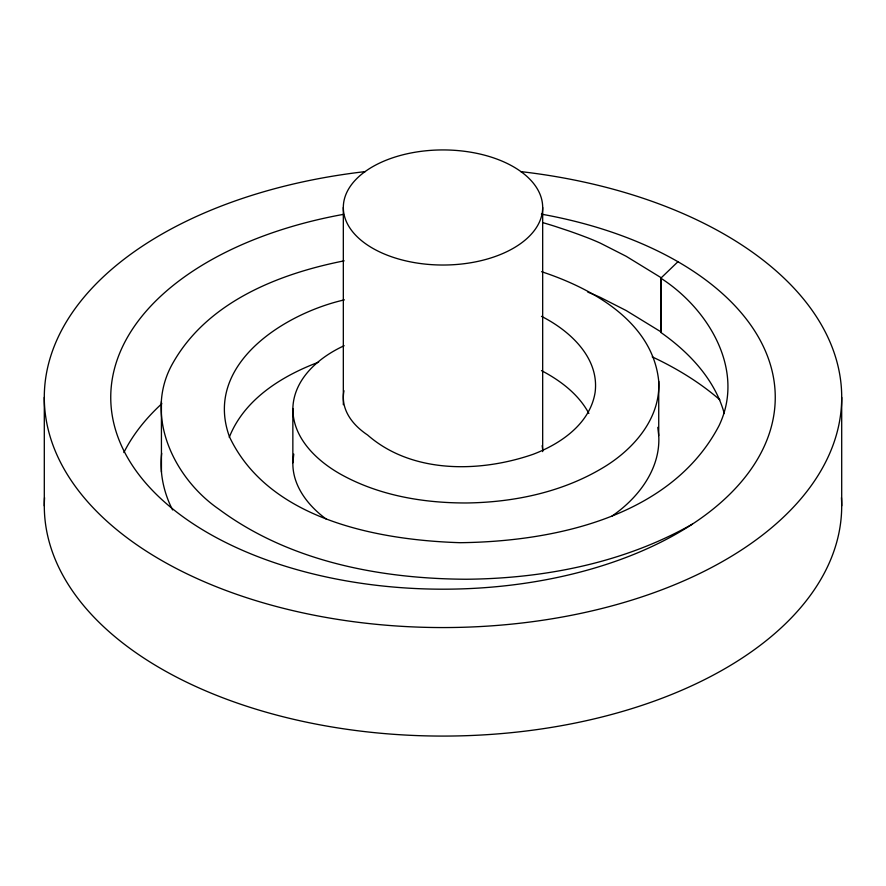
<?xml version="1.0" encoding="UTF-8"?>
<svg xmlns="http://www.w3.org/2000/svg" width="886" height="886" viewBox="0 0 886 886"><rect width="100%" height="100%" fill="white"/><g stroke="black" fill="none" stroke-linecap="round" stroke-linejoin="round"><path stroke-width="1.33" d="M325.959 518.886C308.162 505.773 292.469 485.893 292.856 462.769L292.856 408.512C293.609 378.865 319.071 357.169 344.156 345.728M292.856 462.769L293.764 454.086M344.156 260.838C278.636 273.796 207.667 301.816 173.08 362.739C143.144 414.426 173.567 478.03 218.953 509.228C289.5 561.558 380.016 578.802 466.257 579.245C544.336 578.558 623.921 562.942 692.354 524.147M161.695 453.244C159.402 472.681 163.677 492.594 172.582 509.937M229.264 437.307C244.281 399.232 281.881 375.952 318.639 362.152M724.294 413.54C714.803 379.363 689.197 352.384 660.834 332.438L660.834 278.182L677.934 261.735M660.834 332.438L661.244 277.783L626.169 256.287L600.354 243.152A234.779 135.547 0 0 0 587.817 237.869L580.219 235A592.003 341.786 0 0 0 569.277 231.08L554.835 226.273A326.469 188.485 0 0 0 543.594 222.873M612.038 516.029C638.263 498.065 660.746 468.849 658.73 435.569L658.73 381.312C652.849 321.995 592.546 288.493 541.567 271.692M344.41 299.856C284.517 313.422 202.994 364.5 229.529 436.953C268.746 519.639 377.646 540.095 460.144 542.697C554.658 541.59 671.333 516.782 719.078 425.601C745.768 369.794 708.058 308.494 660.834 278.182M541.49 316.357C569.698 330.578 599.567 357.734 595.115 392.398C590.087 423.718 560.805 443.797 533.117 454.296C479.935 472.703 412.034 473.966 367.557 434.982A99.675 57.546 0 0 1 343.99 390.748M541.49 370.614C560.45 380.57 578.569 394.215 588.869 413.43M661.244 332.04L626.169 310.543L600.354 297.408A234.779 135.547 0 0 0 587.817 292.125M657.8 427.351L658.73 435.569M658.73 381.312C660.867 418.901 632.715 450.243 602.192 468.196C561.536 492.383 513.703 502.318 466.767 502.971C423.353 503.104 378.798 495.54 340.534 474.165C316.623 460.676 292.657 437.972 292.856 408.512M841.7 397.371L841.7 505.884M542.675 207.479A99.675 57.546 0 0 1 393.162 257.317A99.675 57.546 0 0 1 393.162 157.642A99.675 57.546 0 0 1 542.675 207.479L542.675 450.254M343.325 207.479L343.325 404.725M161.418 401.624L161.44 471.983M44.3 397.371L44.3 505.884M841.445 497.666A398.7 230.183 0 0 1 443 736.078A398.7 230.183 0 0 1 44.555 497.666M542.143 445.68A99.675 57.546 0 0 1 542.675 451.627M520.68 171.596A398.7 230.183 0 0 1 774.53 525.243A398.7 230.183 0 0 1 111.47 525.243A398.7 230.183 0 0 1 365.32 171.596M123.863 452.536A332.25 191.819 0 0 1 161.817 403.695M652.207 356.859A332.25 191.819 0 0 1 719.875 399.852M541.379 214.146A332.25 191.819 0 0 1 712.876 509.251A332.25 191.819 0 0 1 173.734 509.749A332.25 191.819 0 0 1 343.624 214.334"/></g></svg>
